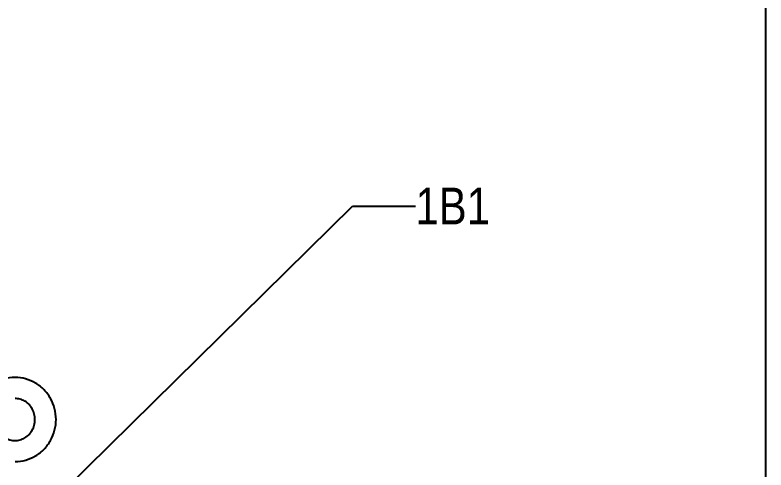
# Model space of a CAD drawing. Header units: millimetres. Extents: x 0 to 841, y 0 to 594.
# Drawn here: x 769.6 to 841, y 252.4 to 295.7 of the extents above; entities that cross this region are included whole.
import ezdxf

# ---------------------------------------------------------------- set-up
doc = ezdxf.new("R2010")
doc.units = ezdxf.units.MM
doc.header["$LTSCALE"] = 46.255
doc.layers.get('0').update_dxf_attribs({"linetype": 'CONTINUOUS'})
doc.styles.get("Standard").update_dxf_attribs({"font": 'txt', "width": 0.85})
doc.styles.add('TEXTSTYLE_2', font='txt', dxfattribs={"width": 0.85})
doc.dimstyles.get("Standard").update_dxf_attribs({"dimtxt": 3.5, "dimasz": 3.5, "dimexe": 1.5, "dimexo": 1, "dimtad": 1, "dimtxsty": 'STANDARD', "dimcen": 0.09, "dimadec": 0, "dimazin": 0, "dimtol": 1, "dimtp": 0.01, "dimtm": 0.01, "dimtfac": 1, "dimtofl": 0, "dimtmove": 0, "dimatfit": 3, "dimfxl": 1, "dimtolj": 1, "dimarcsym": 0})

msp = doc.modelspace()

# ---------------------------------------------------------------- linework, layer by layer
at = {"color": 7, "linetype": 'CONTINUOUS'}
msp.add_line((841, 0), (841, 594), dxfattribs=at)
for points, knots in [([(769.592, 261.184), (769.25, 261.184), (768.564, 261.09), (767.609, 260.681), (766.792, 260.033), (766.377, 259.472), (766.209, 259.171)], [0, 0, 0, 0, 0.248688, 0.497991, 0.748367, 1, 1, 1, 1]), ([(772.974, 255.197), (773.143, 255.498), (773.403, 256.149), (773.534, 257.191), (773.399, 258.232), (773.007, 259.203), (772.384, 260.04), (771.568, 260.684), (770.616, 261.091), (769.932, 261.184), (769.592, 261.184)], [0, 0, 0, 0, 0.125602, 0.251515, 0.377427, 0.503021, 0.628073, 0.752504, 0.876404, 1, 1, 1, 1]), ([(771.228, 256.171), (771.313, 256.323), (771.444, 256.653), (771.512, 257.181), (771.446, 257.709), (771.251, 258.2), (770.943, 258.62), (770.545, 258.939), (770.084, 259.138), (769.755, 259.184), (769.591, 259.184)], [0, 0, 0, 0, 0.127457, 0.256125, 0.384803, 0.512273, 0.637597, 0.760367, 0.880856, 1, 1, 1, 1]), ([(767.955, 258.197), (767.87, 258.044), (767.739, 257.714), (767.671, 257.186), (767.737, 256.658), (767.932, 256.167), (768.24, 255.748), (768.638, 255.428), (769.099, 255.229), (769.428, 255.184), (769.592, 255.184)], [0, 0, 0, 0, 0.127457, 0.256125, 0.384803, 0.512273, 0.637597, 0.760367, 0.880856, 1, 1, 1, 1]), ([(769.592, 255.184), (769.754, 255.184), (770.083, 255.229), (770.543, 255.427), (770.941, 255.745), (771.144, 256.021), (771.228, 256.171)], [0, 0, 0, 0, 0.244304, 0.491355, 0.743057, 1, 1, 1, 1]), ([(769.591, 253.184), (769.933, 253.184), (770.619, 253.277), (771.574, 253.686), (772.391, 254.334), (772.806, 254.895), (772.974, 255.197)], [0, 0, 0, 0, 0.248688, 0.497991, 0.748367, 1, 1, 1, 1])]:
    msp.add_open_spline(points, degree=3, knots=knots, dxfattribs=at)

# ---------------------------------------------------------------- texts
at = {"color": 2, "linetype": 'CONTINUOUS', "insert": (807.674, 279.247), "char_height": 3.5, "width": 7.80938, "attachment_point": 1, "line_spacing_factor": 0.9, "style": 'TEXTSTYLE_2'}
msp.add_mtext('1B1', dxfattribs=at)

# ---------------------------------------------------------------- leaders
at = {"color": 2, "linetype": 'CONTINUOUS'}
msp.add_leader([(766.757, 243.067), (801.674, 277.497), (807.674, 277.497)], dimstyle='STANDARD', override={"dimtad": 0, "dimldrblk": 'DOT'}, dxfattribs=at)

doc.saveas('drawing.dxf')
